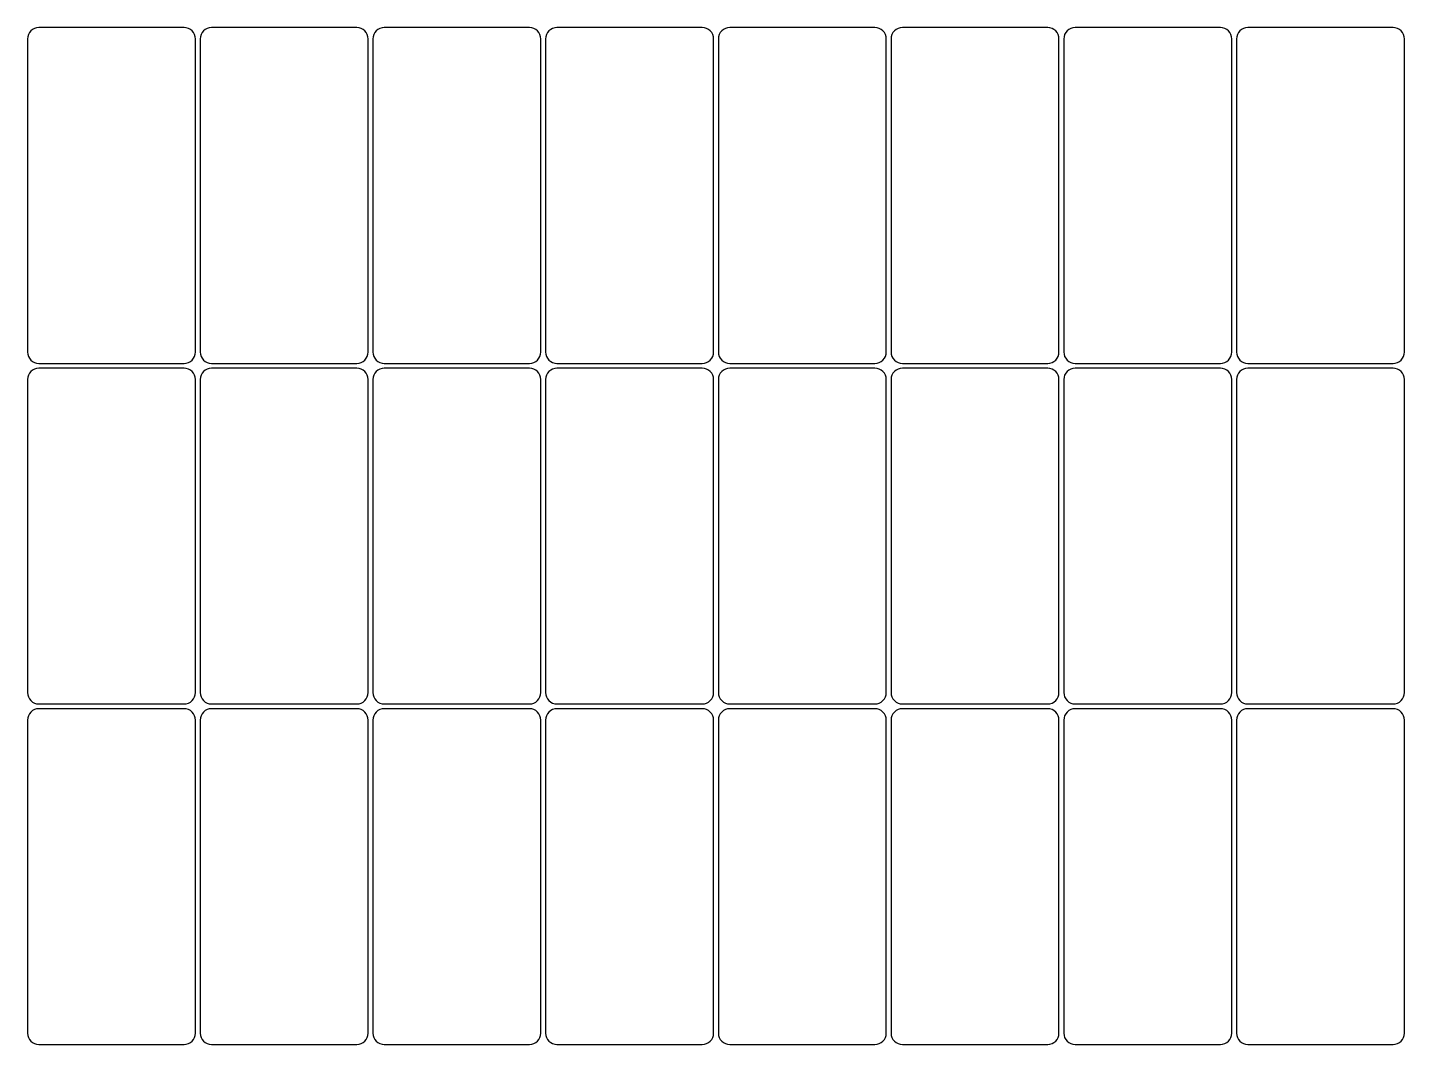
# Model space of a CAD drawing. Header units: inches. Extents: x 1.1 to 15.4, y -11.1 to -0.5.
import ezdxf

# ---------------------------------------------------------------- set-up
doc = ezdxf.new("R2010")
doc.units = ezdxf.units.IN

msp = doc.modelspace()

# ---------------------------------------------------------------- linework, layer by layer
for points in [[(2.725, -4.047, 0.414214), (2.843, -3.929), (2.843, -0.665, 0.414214), (2.725, -0.547), (1.211, -0.547, 0.414214), (1.093, -0.665), (1.093, -3.929, 0.414214), (1.211, -4.047)], [(4.525, -4.047, 0.414214), (4.643, -3.929), (4.643, -0.665, 0.414214), (4.525, -0.547), (3.011, -0.547, 0.414214), (2.893, -0.665), (2.893, -3.929, 0.414214), (3.011, -4.047)], [(6.325, -4.047, 0.414214), (6.443, -3.929), (6.443, -0.665, 0.414214), (6.325, -0.547), (4.811, -0.547, 0.414214), (4.693, -0.665), (4.693, -3.929, 0.414214), (4.811, -4.047)], [(8.125, -4.047, 0.414214), (8.243, -3.929), (8.243, -0.665, 0.414214), (8.125, -0.547), (6.611, -0.547, 0.414214), (6.493, -0.665), (6.493, -3.929, 0.414214), (6.611, -4.047)], [(9.925, -4.047, 0.414214), (10.043, -3.929), (10.043, -0.665, 0.414214), (9.925, -0.547), (8.411, -0.547, 0.414214), (8.293, -0.665), (8.293, -3.929, 0.414214), (8.411, -4.047)], [(11.725, -4.047, 0.414214), (11.843, -3.929), (11.843, -0.665, 0.414214), (11.725, -0.547), (10.211, -0.547, 0.414214), (10.093, -0.665), (10.093, -3.929, 0.414214), (10.211, -4.047)], [(13.525, -4.047, 0.414214), (13.643, -3.929), (13.643, -0.665, 0.414214), (13.525, -0.547), (12.011, -0.547, 0.414214), (11.893, -0.665), (11.893, -3.929, 0.414214), (12.011, -4.047)], [(15.325, -4.047, 0.414214), (15.443, -3.929), (15.443, -0.665, 0.414214), (15.325, -0.547), (13.811, -0.547, 0.414214), (13.693, -0.665), (13.693, -3.929, 0.414214), (13.811, -4.047)], [(2.725, -7.597, 0.414214), (2.843, -7.479), (2.843, -4.215, 0.414214), (2.725, -4.097), (1.211, -4.097, 0.414214), (1.093, -4.215), (1.093, -7.479, 0.414214), (1.211, -7.597)], [(4.525, -7.597, 0.414214), (4.643, -7.479), (4.643, -4.215, 0.414214), (4.525, -4.097), (3.011, -4.097, 0.414214), (2.893, -4.215), (2.893, -7.479, 0.414214), (3.011, -7.597)], [(6.325, -7.597, 0.414214), (6.443, -7.479), (6.443, -4.215, 0.414214), (6.325, -4.097), (4.811, -4.097, 0.414214), (4.693, -4.215), (4.693, -7.479, 0.414214), (4.811, -7.597)], [(8.125, -7.597, 0.414214), (8.243, -7.479), (8.243, -4.215, 0.414214), (8.125, -4.097), (6.611, -4.097, 0.414214), (6.493, -4.215), (6.493, -7.479, 0.414214), (6.611, -7.597)], [(9.925, -7.597, 0.414214), (10.043, -7.479), (10.043, -4.215, 0.414214), (9.925, -4.097), (8.411, -4.097, 0.414214), (8.293, -4.215), (8.293, -7.479, 0.414214), (8.411, -7.597)], [(11.725, -7.597, 0.414214), (11.843, -7.479), (11.843, -4.215, 0.414214), (11.725, -4.097), (10.211, -4.097, 0.414214), (10.093, -4.215), (10.093, -7.479, 0.414214), (10.211, -7.597)], [(13.525, -7.597, 0.414214), (13.643, -7.479), (13.643, -4.215, 0.414214), (13.525, -4.097), (12.011, -4.097, 0.414214), (11.893, -4.215), (11.893, -7.479, 0.414214), (12.011, -7.597)], [(15.325, -7.597, 0.414214), (15.443, -7.479), (15.443, -4.215, 0.414214), (15.325, -4.097), (13.811, -4.097, 0.414214), (13.693, -4.215), (13.693, -7.479, 0.414214), (13.811, -7.597)], [(2.725, -11.147, 0.414214), (2.843, -11.029), (2.843, -7.765, 0.414214), (2.725, -7.647), (1.211, -7.647, 0.414214), (1.093, -7.765), (1.093, -11.029, 0.414214), (1.211, -11.147)], [(4.525, -11.147, 0.414214), (4.643, -11.029), (4.643, -7.765, 0.414214), (4.525, -7.647), (3.011, -7.647, 0.414214), (2.893, -7.765), (2.893, -11.029, 0.414214), (3.011, -11.147)], [(6.325, -11.147, 0.414214), (6.443, -11.029), (6.443, -7.765, 0.414214), (6.325, -7.647), (4.811, -7.647, 0.414214), (4.693, -7.765), (4.693, -11.029, 0.414214), (4.811, -11.147)], [(8.125, -11.147, 0.414214), (8.243, -11.029), (8.243, -7.765, 0.414214), (8.125, -7.647), (6.611, -7.647, 0.414214), (6.493, -7.765), (6.493, -11.029, 0.414214), (6.611, -11.147)], [(9.925, -11.147, 0.414214), (10.043, -11.029), (10.043, -7.765, 0.414214), (9.925, -7.647), (8.411, -7.647, 0.414214), (8.293, -7.765), (8.293, -11.029, 0.414214), (8.411, -11.147)], [(11.725, -11.147, 0.414214), (11.843, -11.029), (11.843, -7.765, 0.414214), (11.725, -7.647), (10.211, -7.647, 0.414214), (10.093, -7.765), (10.093, -11.029, 0.414214), (10.211, -11.147)], [(13.525, -11.147, 0.414214), (13.643, -11.029), (13.643, -7.765, 0.414214), (13.525, -7.647), (12.011, -7.647, 0.414214), (11.893, -7.765), (11.893, -11.029, 0.414214), (12.011, -11.147)], [(15.325, -11.147, 0.414214), (15.443, -11.029), (15.443, -7.765, 0.414214), (15.325, -7.647), (13.811, -7.647, 0.414214), (13.693, -7.765), (13.693, -11.029, 0.414214), (13.811, -11.147)]]:
    msp.add_lwpolyline(points, format="xyb", close=True)

doc.saveas('drawing.dxf')
